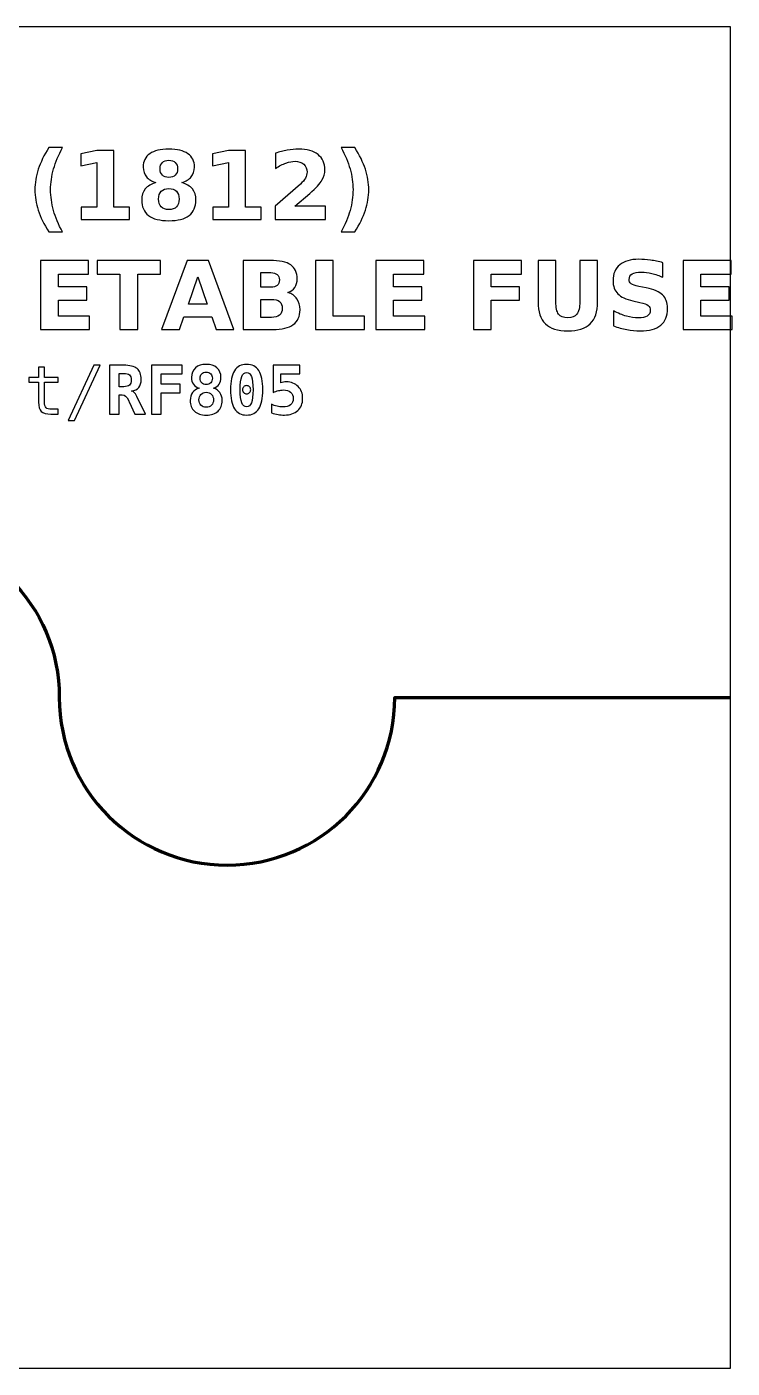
# Model space of a CAD drawing. Header units: centimetres. Extents: x -11.5 to -9.5, y -15.85 to -13.85.
# Drawn here: x -10.548 to -9.497, y -15.85 to -13.85 of the extents above; entities that cross this region are included whole.
import ezdxf

# ---------------------------------------------------------------- set-up
doc = ezdxf.new("R2010")
doc.units = ezdxf.units.CM
doc.header["$MEASUREMENT"] = 0
doc.layers.add('Layer 1', color=7, linetype='Continuous')

msp = doc.modelspace()

# ---------------------------------------------------------------- linework, layer by layer
at = {"layer": 'Layer 1', "color": 7}
msp.add_open_spline([(-11.5, -13.85), (-11.5, -13.85), (-9.5, -13.85), (-9.5, -13.85), (-9.5, -13.85), (-9.5, -13.85), (-9.5, -15.85), (-9.5, -15.85), (-9.5, -15.85), (-9.5, -15.85), (-11.5, -15.85), (-11.5, -15.85), (-11.5, -15.85), (-11.5, -15.85), (-11.5, -13.85), (-11.5, -13.85)], degree=3, knots=[0, 0, 0, 0, 0.25, 0.25, 0.25, 0.25, 0.5, 0.5, 0.5, 0.5, 0.75, 0.75, 0.75, 0.75, 1, 1, 1, 1], dxfattribs=at)
at = {"layer": 'Layer 1', "color": 250}
for points, knots in [([(-10.49532, -14.15571), (-10.49532, -14.15571), (-10.51578, -14.15571), (-10.51578, -14.15571), (-10.51578, -14.15571), (-10.52281, -14.14438), (-10.52801, -14.13358), (-10.53135, -14.12335), (-10.53135, -14.12335), (-10.53471, -14.11314), (-10.53638, -14.10301), (-10.53638, -14.09294), (-10.53638, -14.09294), (-10.53638, -14.08288), (-10.53469, -14.07269), (-10.53133, -14.06239), (-10.53133, -14.06239), (-10.52794, -14.05207), (-10.52277, -14.0413), (-10.51578, -14.03003), (-10.51578, -14.03003), (-10.51578, -14.03003), (-10.49532, -14.03003), (-10.49532, -14.03003), (-10.49532, -14.03003), (-10.5012, -14.04092), (-10.5056, -14.05157), (-10.50854, -14.06197), (-10.50854, -14.06197), (-10.51148, -14.07236), (-10.51296, -14.08264), (-10.51296, -14.0928), (-10.51296, -14.0928), (-10.51296, -14.10296), (-10.5115, -14.11324), (-10.50859, -14.12368), (-10.50859, -14.12368), (-10.50567, -14.1341), (-10.50125, -14.14478), (-10.49532, -14.15571)], [0, 0, 0, 0, 0.1, 0.1, 0.1, 0.1, 0.2, 0.2, 0.2, 0.2, 0.3, 0.3, 0.3, 0.3, 0.4, 0.4, 0.4, 0.4, 0.5, 0.5, 0.5, 0.5, 0.6, 0.6, 0.6, 0.6, 0.7, 0.7, 0.7, 0.7, 0.8, 0.8, 0.8, 0.8, 0.9, 0.9, 0.9, 0.9, 1, 1, 1, 1]), ([(-10.4675, -14.11879), (-10.4675, -14.11879), (-10.44407, -14.11879), (-10.44407, -14.11879), (-10.44407, -14.11879), (-10.44407, -14.11879), (-10.44407, -14.0523), (-10.44407, -14.0523), (-10.44407, -14.0523), (-10.44407, -14.0523), (-10.46811, -14.05727), (-10.46811, -14.05727), (-10.46811, -14.05727), (-10.46811, -14.05727), (-10.46811, -14.0392), (-10.46811, -14.0392), (-10.46811, -14.0392), (-10.46811, -14.0392), (-10.44421, -14.03424), (-10.44421, -14.03424), (-10.44421, -14.03424), (-10.44421, -14.03424), (-10.419, -14.03424), (-10.419, -14.03424), (-10.419, -14.03424), (-10.419, -14.03424), (-10.419, -14.11879), (-10.419, -14.11879), (-10.419, -14.11879), (-10.419, -14.11879), (-10.39558, -14.11879), (-10.39558, -14.11879), (-10.39558, -14.11879), (-10.39558, -14.11879), (-10.39558, -14.13711), (-10.39558, -14.13711), (-10.39558, -14.13711), (-10.39558, -14.13711), (-10.4675, -14.13711), (-10.4675, -14.13711), (-10.4675, -14.13711), (-10.4675, -14.13711), (-10.4675, -14.11879), (-10.4675, -14.11879)], [0, 0, 0, 0, 0.0909091, 0.0909091, 0.0909091, 0.0909091, 0.1818182, 0.1818182, 0.1818182, 0.1818182, 0.2727273, 0.2727273, 0.2727273, 0.2727273, 0.3636364, 0.3636364, 0.3636364, 0.3636364, 0.4545455, 0.4545455, 0.4545455, 0.4545455, 0.5454545, 0.5454545, 0.5454545, 0.5454545, 0.6363636, 0.6363636, 0.6363636, 0.6363636, 0.7272727, 0.7272727, 0.7272727, 0.7272727, 0.8181818, 0.8181818, 0.8181818, 0.8181818, 0.9090909, 0.9090909, 0.9090909, 0.9090909, 1, 1, 1, 1]), ([(-10.35609, -14.08234), (-10.36232, -14.08045), (-10.36703, -14.07756), (-10.3702, -14.07366), (-10.3702, -14.07366), (-10.37338, -14.06975), (-10.37495, -14.06489), (-10.37495, -14.05905), (-10.37495, -14.05905), (-10.37495, -14.05037), (-10.37171, -14.04374), (-10.36524, -14.0392), (-10.36524, -14.0392), (-10.35877, -14.03466), (-10.34925, -14.03238), (-10.33671, -14.03238), (-10.33671, -14.03238), (-10.32427, -14.03238), (-10.31479, -14.03464), (-10.30832, -14.03918), (-10.30832, -14.03918), (-10.30186, -14.0437), (-10.29861, -14.05033), (-10.29861, -14.05905), (-10.29861, -14.05905), (-10.29861, -14.06489), (-10.30021, -14.06975), (-10.30338, -14.07366), (-10.30338, -14.07366), (-10.30658, -14.07756), (-10.31131, -14.08045), (-10.31754, -14.08234), (-10.31754, -14.08234), (-10.31056, -14.08426), (-10.30529, -14.08739), (-10.30174, -14.09174), (-10.30174, -14.09174), (-10.29819, -14.09607), (-10.2964, -14.10155), (-10.2964, -14.10818), (-10.2964, -14.10818), (-10.2964, -14.11837), (-10.29979, -14.12608), (-10.30656, -14.13128), (-10.30656, -14.13128), (-10.31333, -14.1365), (-10.3234, -14.13911), (-10.33671, -14.13911), (-10.33671, -14.13911), (-10.35009, -14.13911), (-10.36018, -14.1365), (-10.367, -14.13128), (-10.367, -14.13128), (-10.37382, -14.12608), (-10.37723, -14.11837), (-10.37723, -14.10818), (-10.37723, -14.10818), (-10.37723, -14.10155), (-10.37544, -14.09607), (-10.37189, -14.09174), (-10.37189, -14.09174), (-10.36834, -14.08739), (-10.36307, -14.08426), (-10.35609, -14.08234)], [0, 0, 0, 0, 0.0625, 0.0625, 0.0625, 0.0625, 0.125, 0.125, 0.125, 0.125, 0.1875, 0.1875, 0.1875, 0.1875, 0.25, 0.25, 0.25, 0.25, 0.3125, 0.3125, 0.3125, 0.3125, 0.375, 0.375, 0.375, 0.375, 0.4375, 0.4375, 0.4375, 0.4375, 0.5, 0.5, 0.5, 0.5, 0.5625, 0.5625, 0.5625, 0.5625, 0.625, 0.625, 0.625, 0.625, 0.6875, 0.6875, 0.6875, 0.6875, 0.75, 0.75, 0.75, 0.75, 0.8125, 0.8125, 0.8125, 0.8125, 0.875, 0.875, 0.875, 0.875, 0.9375, 0.9375, 0.9375, 0.9375, 1, 1, 1, 1]), ([(-10.27112, -14.11879), (-10.27112, -14.11879), (-10.24769, -14.11879), (-10.24769, -14.11879), (-10.24769, -14.11879), (-10.24769, -14.11879), (-10.24769, -14.0523), (-10.24769, -14.0523), (-10.24769, -14.0523), (-10.24769, -14.0523), (-10.27173, -14.05727), (-10.27173, -14.05727), (-10.27173, -14.05727), (-10.27173, -14.05727), (-10.27173, -14.0392), (-10.27173, -14.0392), (-10.27173, -14.0392), (-10.27173, -14.0392), (-10.24783, -14.03424), (-10.24783, -14.03424), (-10.24783, -14.03424), (-10.24783, -14.03424), (-10.22262, -14.03424), (-10.22262, -14.03424), (-10.22262, -14.03424), (-10.22262, -14.03424), (-10.22262, -14.11879), (-10.22262, -14.11879), (-10.22262, -14.11879), (-10.22262, -14.11879), (-10.1992, -14.11879), (-10.1992, -14.11879), (-10.1992, -14.11879), (-10.1992, -14.11879), (-10.1992, -14.13711), (-10.1992, -14.13711), (-10.1992, -14.13711), (-10.1992, -14.13711), (-10.27112, -14.13711), (-10.27112, -14.13711), (-10.27112, -14.13711), (-10.27112, -14.13711), (-10.27112, -14.11879), (-10.27112, -14.11879)], [0, 0, 0, 0, 0.0909091, 0.0909091, 0.0909091, 0.0909091, 0.1818182, 0.1818182, 0.1818182, 0.1818182, 0.2727273, 0.2727273, 0.2727273, 0.2727273, 0.3636364, 0.3636364, 0.3636364, 0.3636364, 0.4545455, 0.4545455, 0.4545455, 0.4545455, 0.5454545, 0.5454545, 0.5454545, 0.5454545, 0.6363636, 0.6363636, 0.6363636, 0.6363636, 0.7272727, 0.7272727, 0.7272727, 0.7272727, 0.8181818, 0.8181818, 0.8181818, 0.8181818, 0.9090909, 0.9090909, 0.9090909, 0.9090909, 1, 1, 1, 1]), ([(-10.1488, -14.11761), (-10.1488, -14.11761), (-10.10352, -14.11761), (-10.10352, -14.11761), (-10.10352, -14.11761), (-10.10352, -14.11761), (-10.10352, -14.13711), (-10.10352, -14.13711), (-10.10352, -14.13711), (-10.10352, -14.13711), (-10.17829, -14.13711), (-10.17829, -14.13711), (-10.17829, -14.13711), (-10.17829, -14.13711), (-10.17829, -14.11761), (-10.17829, -14.11761), (-10.17829, -14.11761), (-10.17829, -14.11761), (-10.14073, -14.08448), (-10.14073, -14.08448), (-10.14073, -14.08448), (-10.13737, -14.08144), (-10.1349, -14.07848), (-10.1333, -14.07559), (-10.1333, -14.07559), (-10.13168, -14.07269), (-10.13088, -14.06968), (-10.13088, -14.06655), (-10.13088, -14.06655), (-10.13088, -14.06173), (-10.1325, -14.05785), (-10.13574, -14.05491), (-10.13574, -14.05491), (-10.13897, -14.05197), (-10.14327, -14.05052), (-10.14866, -14.05052), (-10.14866, -14.05052), (-10.15279, -14.05052), (-10.15731, -14.05141), (-10.16223, -14.05317), (-10.16223, -14.05317), (-10.16714, -14.05494), (-10.17241, -14.05757), (-10.17801, -14.06105), (-10.17801, -14.06105), (-10.17801, -14.06105), (-10.17801, -14.03845), (-10.17801, -14.03845), (-10.17801, -14.03845), (-10.17203, -14.03648), (-10.16613, -14.03497), (-10.1603, -14.03394), (-10.1603, -14.03394), (-10.15446, -14.0329), (-10.14875, -14.03238), (-10.14313, -14.03238), (-10.14313, -14.03238), (-10.13083, -14.03238), (-10.12126, -14.03509), (-10.11444, -14.04052), (-10.11444, -14.04052), (-10.10762, -14.04593), (-10.10421, -14.05348), (-10.10421, -14.06319), (-10.10421, -14.06319), (-10.10421, -14.06879), (-10.10566, -14.07401), (-10.10856, -14.07886), (-10.10856, -14.07886), (-10.11145, -14.0837), (-10.11754, -14.09019), (-10.12681, -14.09833), (-10.12681, -14.09833), (-10.12681, -14.09833), (-10.1488, -14.11761), (-10.1488, -14.11761)], [0, 0, 0, 0, 0.0526316, 0.0526316, 0.0526316, 0.0526316, 0.1052632, 0.1052632, 0.1052632, 0.1052632, 0.1578947, 0.1578947, 0.1578947, 0.1578947, 0.2105263, 0.2105263, 0.2105263, 0.2105263, 0.2631579, 0.2631579, 0.2631579, 0.2631579, 0.3157895, 0.3157895, 0.3157895, 0.3157895, 0.3684211, 0.3684211, 0.3684211, 0.3684211, 0.4210526, 0.4210526, 0.4210526, 0.4210526, 0.4736842, 0.4736842, 0.4736842, 0.4736842, 0.5263158, 0.5263158, 0.5263158, 0.5263158, 0.5789474, 0.5789474, 0.5789474, 0.5789474, 0.6315789, 0.6315789, 0.6315789, 0.6315789, 0.6842105, 0.6842105, 0.6842105, 0.6842105, 0.7368421, 0.7368421, 0.7368421, 0.7368421, 0.7894737, 0.7894737, 0.7894737, 0.7894737, 0.8421053, 0.8421053, 0.8421053, 0.8421053, 0.8947368, 0.8947368, 0.8947368, 0.8947368, 0.9473684, 0.9473684, 0.9473684, 0.9473684, 1, 1, 1, 1]), ([(-10.07998, -14.15571), (-10.0741, -14.14478), (-10.06968, -14.1341), (-10.06674, -14.12368), (-10.06674, -14.12368), (-10.0638, -14.11324), (-10.06234, -14.10296), (-10.06234, -14.0928), (-10.06234, -14.0928), (-10.06234, -14.08264), (-10.0638, -14.07236), (-10.06674, -14.06197), (-10.06674, -14.06197), (-10.06968, -14.05157), (-10.0741, -14.04092), (-10.07998, -14.03003), (-10.07998, -14.03003), (-10.07998, -14.03003), (-10.05952, -14.03003), (-10.05952, -14.03003), (-10.05952, -14.03003), (-10.05254, -14.0413), (-10.04736, -14.05207), (-10.04397, -14.06239), (-10.04397, -14.06239), (-10.04061, -14.07269), (-10.03892, -14.08288), (-10.03892, -14.09294), (-10.03892, -14.09294), (-10.03892, -14.10301), (-10.04059, -14.11314), (-10.04395, -14.12335), (-10.04395, -14.12335), (-10.04729, -14.13358), (-10.05249, -14.14438), (-10.05952, -14.15571), (-10.05952, -14.15571), (-10.05952, -14.15571), (-10.07998, -14.15571), (-10.07998, -14.15571)], [0, 0, 0, 0, 0.1, 0.1, 0.1, 0.1, 0.2, 0.2, 0.2, 0.2, 0.3, 0.3, 0.3, 0.3, 0.4, 0.4, 0.4, 0.4, 0.5, 0.5, 0.5, 0.5, 0.6, 0.6, 0.6, 0.6, 0.7, 0.7, 0.7, 0.7, 0.8, 0.8, 0.8, 0.8, 0.9, 0.9, 0.9, 0.9, 1, 1, 1, 1]), ([(-10.34988, -14.06173), (-10.34988, -14.06583), (-10.34875, -14.06898), (-10.34647, -14.07116), (-10.34647, -14.07116), (-10.34419, -14.07338), (-10.34094, -14.07448), (-10.33671, -14.07448), (-10.33671, -14.07448), (-10.33257, -14.07448), (-10.32937, -14.07338), (-10.32714, -14.07116), (-10.32714, -14.07116), (-10.32488, -14.06898), (-10.32375, -14.06583), (-10.32375, -14.06173), (-10.32375, -14.06173), (-10.32375, -14.05764), (-10.32488, -14.05451), (-10.32714, -14.05233), (-10.32714, -14.05233), (-10.32937, -14.05014), (-10.33257, -14.04906), (-10.33671, -14.04906), (-10.33671, -14.04906), (-10.34094, -14.04906), (-10.34419, -14.05016), (-10.34647, -14.05237), (-10.34647, -14.05237), (-10.34875, -14.05456), (-10.34988, -14.05769), (-10.34988, -14.06173)], [0, 0, 0, 0, 0.125, 0.125, 0.125, 0.125, 0.25, 0.25, 0.25, 0.25, 0.375, 0.375, 0.375, 0.375, 0.5, 0.5, 0.5, 0.5, 0.625, 0.625, 0.625, 0.625, 0.75, 0.75, 0.75, 0.75, 0.875, 0.875, 0.875, 0.875, 1, 1, 1, 1]), ([(-10.33671, -14.09108), (-10.34167, -14.09108), (-10.34551, -14.09245), (-10.34816, -14.09515), (-10.34816, -14.09515), (-10.35082, -14.09786), (-10.35216, -14.10174), (-10.35216, -14.10679), (-10.35216, -14.10679), (-10.35216, -14.11185), (-10.35082, -14.11571), (-10.34816, -14.11841), (-10.34816, -14.11841), (-10.34551, -14.12109), (-10.34167, -14.12243), (-10.33671, -14.12243), (-10.33671, -14.12243), (-10.33179, -14.12243), (-10.32803, -14.12109), (-10.3254, -14.11841), (-10.3254, -14.11841), (-10.32279, -14.11571), (-10.32147, -14.11185), (-10.32147, -14.10679), (-10.32147, -14.10679), (-10.32147, -14.10169), (-10.32279, -14.09781), (-10.3254, -14.09511), (-10.3254, -14.09511), (-10.32803, -14.09243), (-10.33179, -14.09108), (-10.33671, -14.09108)], [0, 0, 0, 0, 0.125, 0.125, 0.125, 0.125, 0.25, 0.25, 0.25, 0.25, 0.375, 0.375, 0.375, 0.375, 0.5, 0.5, 0.5, 0.5, 0.625, 0.625, 0.625, 0.625, 0.75, 0.75, 0.75, 0.75, 0.875, 0.875, 0.875, 0.875, 1, 1, 1, 1]), ([(-10.5279, -14.19849), (-10.5279, -14.19849), (-10.45631, -14.19849), (-10.45631, -14.19849), (-10.45631, -14.19849), (-10.45631, -14.19849), (-10.45631, -14.21855), (-10.45631, -14.21855), (-10.45631, -14.21855), (-10.45631, -14.21855), (-10.50137, -14.21855), (-10.50137, -14.21855), (-10.50137, -14.21855), (-10.50137, -14.21855), (-10.50137, -14.2377), (-10.50137, -14.2377), (-10.50137, -14.2377), (-10.50137, -14.2377), (-10.45902, -14.2377), (-10.45902, -14.2377), (-10.45902, -14.2377), (-10.45902, -14.2377), (-10.45902, -14.25776), (-10.45902, -14.25776), (-10.45902, -14.25776), (-10.45902, -14.25776), (-10.50137, -14.25776), (-10.50137, -14.25776), (-10.50137, -14.25776), (-10.50137, -14.25776), (-10.50137, -14.2813), (-10.50137, -14.2813), (-10.50137, -14.2813), (-10.50137, -14.2813), (-10.45481, -14.2813), (-10.45481, -14.2813), (-10.45481, -14.2813), (-10.45481, -14.2813), (-10.45481, -14.30136), (-10.45481, -14.30136), (-10.45481, -14.30136), (-10.45481, -14.30136), (-10.5279, -14.30136), (-10.5279, -14.30136), (-10.5279, -14.30136), (-10.5279, -14.30136), (-10.5279, -14.19849), (-10.5279, -14.19849)], [0, 0, 0, 0, 0.0833333, 0.0833333, 0.0833333, 0.0833333, 0.1666667, 0.1666667, 0.1666667, 0.1666667, 0.25, 0.25, 0.25, 0.25, 0.3333333, 0.3333333, 0.3333333, 0.3333333, 0.4166667, 0.4166667, 0.4166667, 0.4166667, 0.5, 0.5, 0.5, 0.5, 0.5833333, 0.5833333, 0.5833333, 0.5833333, 0.6666667, 0.6666667, 0.6666667, 0.6666667, 0.75, 0.75, 0.75, 0.75, 0.8333333, 0.8333333, 0.8333333, 0.8333333, 0.9166667, 0.9166667, 0.9166667, 0.9166667, 1, 1, 1, 1]), ([(-10.44378, -14.19849), (-10.44378, -14.19849), (-10.34898, -14.19849), (-10.34898, -14.19849), (-10.34898, -14.19849), (-10.34898, -14.19849), (-10.34898, -14.21855), (-10.34898, -14.21855), (-10.34898, -14.21855), (-10.34898, -14.21855), (-10.38308, -14.21855), (-10.38308, -14.21855), (-10.38308, -14.21855), (-10.38308, -14.21855), (-10.38308, -14.30136), (-10.38308, -14.30136), (-10.38308, -14.30136), (-10.38308, -14.30136), (-10.40961, -14.30136), (-10.40961, -14.30136), (-10.40961, -14.30136), (-10.40961, -14.30136), (-10.40961, -14.21855), (-10.40961, -14.21855), (-10.40961, -14.21855), (-10.40961, -14.21855), (-10.44378, -14.21855), (-10.44378, -14.21855), (-10.44378, -14.21855), (-10.44378, -14.21855), (-10.44378, -14.19849), (-10.44378, -14.19849)], [0, 0, 0, 0, 0.125, 0.125, 0.125, 0.125, 0.25, 0.25, 0.25, 0.25, 0.375, 0.375, 0.375, 0.375, 0.5, 0.5, 0.5, 0.5, 0.625, 0.625, 0.625, 0.625, 0.75, 0.75, 0.75, 0.75, 0.875, 0.875, 0.875, 0.875, 1, 1, 1, 1]), ([(-10.27282, -14.28264), (-10.27282, -14.28264), (-10.31431, -14.28264), (-10.31431, -14.28264), (-10.31431, -14.28264), (-10.31431, -14.28264), (-10.32085, -14.30136), (-10.32085, -14.30136), (-10.32085, -14.30136), (-10.32085, -14.30136), (-10.34752, -14.30136), (-10.34752, -14.30136), (-10.34752, -14.30136), (-10.34752, -14.30136), (-10.30942, -14.19849), (-10.30942, -14.19849), (-10.30942, -14.19849), (-10.30942, -14.19849), (-10.27779, -14.19849), (-10.27779, -14.19849), (-10.27779, -14.19849), (-10.27779, -14.19849), (-10.23969, -14.30136), (-10.23969, -14.30136), (-10.23969, -14.30136), (-10.23969, -14.30136), (-10.26636, -14.30136), (-10.26636, -14.30136), (-10.26636, -14.30136), (-10.26636, -14.30136), (-10.27282, -14.28264), (-10.27282, -14.28264)], [0, 0, 0, 0, 0.125, 0.125, 0.125, 0.125, 0.25, 0.25, 0.25, 0.25, 0.375, 0.375, 0.375, 0.375, 0.5, 0.5, 0.5, 0.5, 0.625, 0.625, 0.625, 0.625, 0.75, 0.75, 0.75, 0.75, 0.875, 0.875, 0.875, 0.875, 1, 1, 1, 1]), ([(-10.15925, -14.2463), (-10.15356, -14.24795), (-10.14914, -14.25101), (-10.14601, -14.25548), (-10.14601, -14.25548), (-10.14288, -14.25992), (-10.14133, -14.2654), (-10.14133, -14.27187), (-10.14133, -14.27187), (-10.14133, -14.28179), (-10.1447, -14.28918), (-10.1514, -14.29405), (-10.1514, -14.29405), (-10.1581, -14.29891), (-10.16831, -14.30136), (-10.182, -14.30136), (-10.182, -14.30136), (-10.182, -14.30136), (-10.22602, -14.30136), (-10.22602, -14.30136), (-10.22602, -14.30136), (-10.22602, -14.30136), (-10.22602, -14.19849), (-10.22602, -14.19849), (-10.22602, -14.19849), (-10.22602, -14.19849), (-10.1862, -14.19849), (-10.1862, -14.19849), (-10.1862, -14.19849), (-10.17191, -14.19849), (-10.16156, -14.20065), (-10.15516, -14.20496), (-10.15516, -14.20496), (-10.14874, -14.20929), (-10.14554, -14.2162), (-10.14554, -14.2257), (-10.14554, -14.2257), (-10.14554, -14.23071), (-10.14672, -14.23497), (-10.14905, -14.2385), (-10.14905, -14.2385), (-10.1514, -14.242), (-10.15478, -14.24461), (-10.15925, -14.2463)], [0, 0, 0, 0, 0.0909091, 0.0909091, 0.0909091, 0.0909091, 0.1818182, 0.1818182, 0.1818182, 0.1818182, 0.2727273, 0.2727273, 0.2727273, 0.2727273, 0.3636364, 0.3636364, 0.3636364, 0.3636364, 0.4545455, 0.4545455, 0.4545455, 0.4545455, 0.5454545, 0.5454545, 0.5454545, 0.5454545, 0.6363636, 0.6363636, 0.6363636, 0.6363636, 0.7272727, 0.7272727, 0.7272727, 0.7272727, 0.8181818, 0.8181818, 0.8181818, 0.8181818, 0.9090909, 0.9090909, 0.9090909, 0.9090909, 1, 1, 1, 1]), ([(-10.11847, -14.19849), (-10.11847, -14.19849), (-10.09194, -14.19849), (-10.09194, -14.19849), (-10.09194, -14.19849), (-10.09194, -14.19849), (-10.09194, -14.2813), (-10.09194, -14.2813), (-10.09194, -14.2813), (-10.09194, -14.2813), (-10.04538, -14.2813), (-10.04538, -14.2813), (-10.04538, -14.2813), (-10.04538, -14.2813), (-10.04538, -14.30136), (-10.04538, -14.30136), (-10.04538, -14.30136), (-10.04538, -14.30136), (-10.11847, -14.30136), (-10.11847, -14.30136), (-10.11847, -14.30136), (-10.11847, -14.30136), (-10.11847, -14.19849), (-10.11847, -14.19849)], [0, 0, 0, 0, 0.1666667, 0.1666667, 0.1666667, 0.1666667, 0.3333333, 0.3333333, 0.3333333, 0.3333333, 0.5, 0.5, 0.5, 0.5, 0.6666667, 0.6666667, 0.6666667, 0.6666667, 0.8333333, 0.8333333, 0.8333333, 0.8333333, 1, 1, 1, 1]), ([(-10.02856, -14.19849), (-10.02856, -14.19849), (-9.95697, -14.19849), (-9.95697, -14.19849), (-9.95697, -14.19849), (-9.95697, -14.19849), (-9.95697, -14.21855), (-9.95697, -14.21855), (-9.95697, -14.21855), (-9.95697, -14.21855), (-10.00203, -14.21855), (-10.00203, -14.21855), (-10.00203, -14.21855), (-10.00203, -14.21855), (-10.00203, -14.2377), (-10.00203, -14.2377), (-10.00203, -14.2377), (-10.00203, -14.2377), (-9.95968, -14.2377), (-9.95968, -14.2377), (-9.95968, -14.2377), (-9.95968, -14.2377), (-9.95968, -14.25776), (-9.95968, -14.25776), (-9.95968, -14.25776), (-9.95968, -14.25776), (-10.00203, -14.25776), (-10.00203, -14.25776), (-10.00203, -14.25776), (-10.00203, -14.25776), (-10.00203, -14.2813), (-10.00203, -14.2813), (-10.00203, -14.2813), (-10.00203, -14.2813), (-9.95547, -14.2813), (-9.95547, -14.2813), (-9.95547, -14.2813), (-9.95547, -14.2813), (-9.95547, -14.30136), (-9.95547, -14.30136), (-9.95547, -14.30136), (-9.95547, -14.30136), (-10.02856, -14.30136), (-10.02856, -14.30136), (-10.02856, -14.30136), (-10.02856, -14.30136), (-10.02856, -14.19849), (-10.02856, -14.19849)], [0, 0, 0, 0, 0.0833333, 0.0833333, 0.0833333, 0.0833333, 0.1666667, 0.1666667, 0.1666667, 0.1666667, 0.25, 0.25, 0.25, 0.25, 0.3333333, 0.3333333, 0.3333333, 0.3333333, 0.4166667, 0.4166667, 0.4166667, 0.4166667, 0.5, 0.5, 0.5, 0.5, 0.5833333, 0.5833333, 0.5833333, 0.5833333, 0.6666667, 0.6666667, 0.6666667, 0.6666667, 0.75, 0.75, 0.75, 0.75, 0.8333333, 0.8333333, 0.8333333, 0.8333333, 0.9166667, 0.9166667, 0.9166667, 0.9166667, 1, 1, 1, 1]), ([(-9.88303, -14.19849), (-9.88303, -14.19849), (-9.81144, -14.19849), (-9.81144, -14.19849), (-9.81144, -14.19849), (-9.81144, -14.19849), (-9.81144, -14.21855), (-9.81144, -14.21855), (-9.81144, -14.21855), (-9.81144, -14.21855), (-9.8565, -14.21855), (-9.8565, -14.21855), (-9.8565, -14.21855), (-9.8565, -14.21855), (-9.8565, -14.2377), (-9.8565, -14.2377), (-9.8565, -14.2377), (-9.8565, -14.2377), (-9.81412, -14.2377), (-9.81412, -14.2377), (-9.81412, -14.2377), (-9.81412, -14.2377), (-9.81412, -14.25776), (-9.81412, -14.25776), (-9.81412, -14.25776), (-9.81412, -14.25776), (-9.8565, -14.25776), (-9.8565, -14.25776), (-9.8565, -14.25776), (-9.8565, -14.25776), (-9.8565, -14.30136), (-9.8565, -14.30136), (-9.8565, -14.30136), (-9.8565, -14.30136), (-9.88303, -14.30136), (-9.88303, -14.30136), (-9.88303, -14.30136), (-9.88303, -14.30136), (-9.88303, -14.19849), (-9.88303, -14.19849)], [0, 0, 0, 0, 0.1, 0.1, 0.1, 0.1, 0.2, 0.2, 0.2, 0.2, 0.3, 0.3, 0.3, 0.3, 0.4, 0.4, 0.4, 0.4, 0.5, 0.5, 0.5, 0.5, 0.6, 0.6, 0.6, 0.6, 0.7, 0.7, 0.7, 0.7, 0.8, 0.8, 0.8, 0.8, 0.9, 0.9, 0.9, 0.9, 1, 1, 1, 1]), ([(-9.78663, -14.19849), (-9.78663, -14.19849), (-9.7601, -14.19849), (-9.7601, -14.19849), (-9.7601, -14.19849), (-9.7601, -14.19849), (-9.7601, -14.26016), (-9.7601, -14.26016), (-9.7601, -14.26016), (-9.7601, -14.26865), (-9.75872, -14.27474), (-9.75594, -14.27838), (-9.75594, -14.27838), (-9.75316, -14.28203), (-9.74863, -14.28386), (-9.74232, -14.28386), (-9.74232, -14.28386), (-9.73597, -14.28386), (-9.73141, -14.28203), (-9.72864, -14.27838), (-9.72864, -14.27838), (-9.72586, -14.27474), (-9.72447, -14.26865), (-9.72447, -14.26016), (-9.72447, -14.26016), (-9.72447, -14.26016), (-9.72447, -14.19849), (-9.72447, -14.19849), (-9.72447, -14.19849), (-9.72447, -14.19849), (-9.69794, -14.19849), (-9.69794, -14.19849), (-9.69794, -14.19849), (-9.69794, -14.19849), (-9.69794, -14.26016), (-9.69794, -14.26016), (-9.69794, -14.26016), (-9.69794, -14.27471), (-9.70159, -14.28556), (-9.7089, -14.29268), (-9.7089, -14.29268), (-9.71619, -14.29981), (-9.72734, -14.30336), (-9.74232, -14.30336), (-9.74232, -14.30336), (-9.75726, -14.30336), (-9.76838, -14.29981), (-9.77567, -14.29268), (-9.77567, -14.29268), (-9.78299, -14.28556), (-9.78663, -14.27471), (-9.78663, -14.26016), (-9.78663, -14.26016), (-9.78663, -14.26016), (-9.78663, -14.19849), (-9.78663, -14.19849)], [0, 0, 0, 0, 0.0714286, 0.0714286, 0.0714286, 0.0714286, 0.1428571, 0.1428571, 0.1428571, 0.1428571, 0.2142857, 0.2142857, 0.2142857, 0.2142857, 0.2857143, 0.2857143, 0.2857143, 0.2857143, 0.3571429, 0.3571429, 0.3571429, 0.3571429, 0.4285714, 0.4285714, 0.4285714, 0.4285714, 0.5, 0.5, 0.5, 0.5, 0.5714286, 0.5714286, 0.5714286, 0.5714286, 0.6428571, 0.6428571, 0.6428571, 0.6428571, 0.7142857, 0.7142857, 0.7142857, 0.7142857, 0.7857143, 0.7857143, 0.7857143, 0.7857143, 0.8571429, 0.8571429, 0.8571429, 0.8571429, 0.9285714, 0.9285714, 0.9285714, 0.9285714, 1, 1, 1, 1]), ([(-9.60046, -14.20174), (-9.60046, -14.20174), (-9.60046, -14.22349), (-9.60046, -14.22349), (-9.60046, -14.22349), (-9.60611, -14.22097), (-9.61163, -14.21907), (-9.61699, -14.21778), (-9.61699, -14.21778), (-9.62238, -14.21648), (-9.62746, -14.21585), (-9.63223, -14.21585), (-9.63223, -14.21585), (-9.63856, -14.21585), (-9.64326, -14.21672), (-9.6463, -14.21846), (-9.6463, -14.21846), (-9.64933, -14.22022), (-9.65084, -14.22293), (-9.65084, -14.2266), (-9.65084, -14.2266), (-9.65084, -14.22935), (-9.64983, -14.23151), (-9.64778, -14.23304), (-9.64778, -14.23304), (-9.64573, -14.23457), (-9.64202, -14.23591), (-9.63663, -14.23701), (-9.63663, -14.23701), (-9.63663, -14.23701), (-9.62534, -14.23927), (-9.62534, -14.23927), (-9.62534, -14.23927), (-9.61389, -14.24158), (-9.60578, -14.24506), (-9.60096, -14.24976), (-9.60096, -14.24976), (-9.59613, -14.25444), (-9.59371, -14.2611), (-9.59371, -14.26973), (-9.59371, -14.26973), (-9.59371, -14.28109), (-9.59707, -14.28953), (-9.6038, -14.29506), (-9.6038, -14.29506), (-9.61053, -14.30058), (-9.6208, -14.30336), (-9.63463, -14.30336), (-9.63463, -14.30336), (-9.64117, -14.30336), (-9.64771, -14.30275), (-9.65427, -14.3015), (-9.65427, -14.3015), (-9.66083, -14.30025), (-9.66742, -14.29842), (-9.67398, -14.296), (-9.67398, -14.296), (-9.67398, -14.296), (-9.67398, -14.27361), (-9.67398, -14.27361), (-9.67398, -14.27361), (-9.66742, -14.27709), (-9.66107, -14.27972), (-9.65493, -14.28149), (-9.65493, -14.28149), (-9.64879, -14.28325), (-9.64289, -14.28414), (-9.6372, -14.28414), (-9.6372, -14.28414), (-9.63141, -14.28414), (-9.62697, -14.28318), (-9.62389, -14.28125), (-9.62389, -14.28125), (-9.6208, -14.27932), (-9.61928, -14.27657), (-9.61928, -14.27297), (-9.61928, -14.27297), (-9.61928, -14.26977), (-9.62031, -14.26728), (-9.6224, -14.26554), (-9.6224, -14.26554), (-9.6245, -14.2638), (-9.62866, -14.26223), (-9.63492, -14.26086), (-9.63492, -14.26086), (-9.63492, -14.26086), (-9.64519, -14.25858), (-9.64519, -14.25858), (-9.64519, -14.25858), (-9.65547, -14.25637), (-9.663, -14.25287), (-9.66775, -14.24804), (-9.66775, -14.24804), (-9.6725, -14.24322), (-9.67487, -14.23671), (-9.67487, -14.22855), (-9.67487, -14.22855), (-9.67487, -14.21829), (-9.67156, -14.21041), (-9.66495, -14.20491), (-9.66495, -14.20491), (-9.65834, -14.19938), (-9.64884, -14.19663), (-9.63642, -14.19663), (-9.63642, -14.19663), (-9.63078, -14.19663), (-9.62497, -14.19706), (-9.61899, -14.1979), (-9.61899, -14.1979), (-9.61302, -14.19875), (-9.60684, -14.20002), (-9.60046, -14.20174)], [0, 0, 0, 0, 0.0357143, 0.0357143, 0.0357143, 0.0357143, 0.0714286, 0.0714286, 0.0714286, 0.0714286, 0.1071429, 0.1071429, 0.1071429, 0.1071429, 0.1428571, 0.1428571, 0.1428571, 0.1428571, 0.1785714, 0.1785714, 0.1785714, 0.1785714, 0.2142857, 0.2142857, 0.2142857, 0.2142857, 0.25, 0.25, 0.25, 0.25, 0.2857143, 0.2857143, 0.2857143, 0.2857143, 0.3214286, 0.3214286, 0.3214286, 0.3214286, 0.3571429, 0.3571429, 0.3571429, 0.3571429, 0.3928571, 0.3928571, 0.3928571, 0.3928571, 0.4285714, 0.4285714, 0.4285714, 0.4285714, 0.4642857, 0.4642857, 0.4642857, 0.4642857, 0.5, 0.5, 0.5, 0.5, 0.5357143, 0.5357143, 0.5357143, 0.5357143, 0.5714286, 0.5714286, 0.5714286, 0.5714286, 0.6071429, 0.6071429, 0.6071429, 0.6071429, 0.6428571, 0.6428571, 0.6428571, 0.6428571, 0.6785714, 0.6785714, 0.6785714, 0.6785714, 0.7142857, 0.7142857, 0.7142857, 0.7142857, 0.75, 0.75, 0.75, 0.75, 0.7857143, 0.7857143, 0.7857143, 0.7857143, 0.8214286, 0.8214286, 0.8214286, 0.8214286, 0.8571429, 0.8571429, 0.8571429, 0.8571429, 0.8928571, 0.8928571, 0.8928571, 0.8928571, 0.9285714, 0.9285714, 0.9285714, 0.9285714, 0.9642857, 0.9642857, 0.9642857, 0.9642857, 1, 1, 1, 1]), ([(-9.57043, -14.19849), (-9.57043, -14.19849), (-9.49884, -14.19849), (-9.49884, -14.19849), (-9.49884, -14.19849), (-9.49884, -14.19849), (-9.49884, -14.21855), (-9.49884, -14.21855), (-9.49884, -14.21855), (-9.49884, -14.21855), (-9.5439, -14.21855), (-9.5439, -14.21855), (-9.5439, -14.21855), (-9.5439, -14.21855), (-9.5439, -14.2377), (-9.5439, -14.2377), (-9.5439, -14.2377), (-9.5439, -14.2377), (-9.50155, -14.2377), (-9.50155, -14.2377), (-9.50155, -14.2377), (-9.50155, -14.2377), (-9.50155, -14.25776), (-9.50155, -14.25776), (-9.50155, -14.25776), (-9.50155, -14.25776), (-9.5439, -14.25776), (-9.5439, -14.25776), (-9.5439, -14.25776), (-9.5439, -14.25776), (-9.5439, -14.2813), (-9.5439, -14.2813), (-9.5439, -14.2813), (-9.5439, -14.2813), (-9.49734, -14.2813), (-9.49734, -14.2813), (-9.49734, -14.2813), (-9.49734, -14.2813), (-9.49734, -14.30136), (-9.49734, -14.30136), (-9.49734, -14.30136), (-9.49734, -14.30136), (-9.57043, -14.30136), (-9.57043, -14.30136), (-9.57043, -14.30136), (-9.57043, -14.30136), (-9.57043, -14.19849), (-9.57043, -14.19849)], [0, 0, 0, 0, 0.0833333, 0.0833333, 0.0833333, 0.0833333, 0.1666667, 0.1666667, 0.1666667, 0.1666667, 0.25, 0.25, 0.25, 0.25, 0.3333333, 0.3333333, 0.3333333, 0.3333333, 0.4166667, 0.4166667, 0.4166667, 0.4166667, 0.5, 0.5, 0.5, 0.5, 0.5833333, 0.5833333, 0.5833333, 0.5833333, 0.6666667, 0.6666667, 0.6666667, 0.6666667, 0.75, 0.75, 0.75, 0.75, 0.8333333, 0.8333333, 0.8333333, 0.8333333, 0.9166667, 0.9166667, 0.9166667, 0.9166667, 1, 1, 1, 1]), ([(-10.18482, -14.23831), (-10.18063, -14.23831), (-10.17746, -14.23739), (-10.17532, -14.23556), (-10.17532, -14.23556), (-10.17315, -14.23372), (-10.17207, -14.23102), (-10.17207, -14.22742), (-10.17207, -14.22742), (-10.17207, -14.22389), (-10.17315, -14.22121), (-10.17532, -14.21935), (-10.17532, -14.21935), (-10.17746, -14.21749), (-10.18063, -14.21655), (-10.18482, -14.21655), (-10.18482, -14.21655), (-10.18482, -14.21655), (-10.19949, -14.21655), (-10.19949, -14.21655), (-10.19949, -14.21655), (-10.19949, -14.21655), (-10.19949, -14.23831), (-10.19949, -14.23831), (-10.19949, -14.23831), (-10.19949, -14.23831), (-10.18482, -14.23831), (-10.18482, -14.23831)], [0, 0, 0, 0, 0.1428571, 0.1428571, 0.1428571, 0.1428571, 0.2857143, 0.2857143, 0.2857143, 0.2857143, 0.4285714, 0.4285714, 0.4285714, 0.4285714, 0.5714286, 0.5714286, 0.5714286, 0.5714286, 0.7142857, 0.7142857, 0.7142857, 0.7142857, 0.8571429, 0.8571429, 0.8571429, 0.8571429, 1, 1, 1, 1]), ([(-10.3077, -14.26354), (-10.3077, -14.26354), (-10.2795, -14.26354), (-10.2795, -14.26354), (-10.2795, -14.26354), (-10.2795, -14.26354), (-10.29357, -14.22262), (-10.29357, -14.22262), (-10.29357, -14.22262), (-10.29357, -14.22262), (-10.3077, -14.26354), (-10.3077, -14.26354)], [0, 0, 0, 0, 0.3333333, 0.3333333, 0.3333333, 0.3333333, 0.6666667, 0.6666667, 0.6666667, 0.6666667, 1, 1, 1, 1]), ([(-10.18392, -14.2833), (-10.17858, -14.2833), (-10.17459, -14.28217), (-10.17188, -14.27993), (-10.17188, -14.27993), (-10.1692, -14.27768), (-10.16786, -14.27427), (-10.16786, -14.26973), (-10.16786, -14.26973), (-10.16786, -14.26528), (-10.1692, -14.26194), (-10.17186, -14.25971), (-10.17186, -14.25971), (-10.17452, -14.25747), (-10.17854, -14.25637), (-10.18392, -14.25637), (-10.18392, -14.25637), (-10.18392, -14.25637), (-10.19949, -14.25637), (-10.19949, -14.25637), (-10.19949, -14.25637), (-10.19949, -14.25637), (-10.19949, -14.2833), (-10.19949, -14.2833), (-10.19949, -14.2833), (-10.19949, -14.2833), (-10.18392, -14.2833), (-10.18392, -14.2833)], [0, 0, 0, 0, 0.1428571, 0.1428571, 0.1428571, 0.1428571, 0.2857143, 0.2857143, 0.2857143, 0.2857143, 0.4285714, 0.4285714, 0.4285714, 0.4285714, 0.5714286, 0.5714286, 0.5714286, 0.5714286, 0.7142857, 0.7142857, 0.7142857, 0.7142857, 0.8571429, 0.8571429, 0.8571429, 0.8571429, 1, 1, 1, 1]), ([(-10.52202, -14.35724), (-10.52202, -14.35724), (-10.52202, -14.37278), (-10.52202, -14.37278), (-10.52202, -14.37278), (-10.52202, -14.37278), (-10.5016, -14.37278), (-10.5016, -14.37278), (-10.5016, -14.37278), (-10.5016, -14.37278), (-10.5016, -14.37976), (-10.5016, -14.37976), (-10.5016, -14.37976), (-10.5016, -14.37976), (-10.52202, -14.37976), (-10.52202, -14.37976), (-10.52202, -14.37976), (-10.52202, -14.37976), (-10.52202, -14.40944), (-10.52202, -14.40944), (-10.52202, -14.40944), (-10.52202, -14.41348), (-10.52125, -14.41629), (-10.51972, -14.41788), (-10.51972, -14.41788), (-10.51818, -14.41948), (-10.51552, -14.42028), (-10.51172, -14.42028), (-10.51172, -14.42028), (-10.51172, -14.42028), (-10.5016, -14.42028), (-10.5016, -14.42028), (-10.5016, -14.42028), (-10.5016, -14.42028), (-10.5016, -14.42746), (-10.5016, -14.42746), (-10.5016, -14.42746), (-10.5016, -14.42746), (-10.51258, -14.42746), (-10.51258, -14.42746), (-10.51258, -14.42746), (-10.51933, -14.42746), (-10.52408, -14.42611), (-10.52685, -14.42341), (-10.52685, -14.42341), (-10.52962, -14.42071), (-10.531, -14.41604), (-10.531, -14.40944), (-10.531, -14.40944), (-10.531, -14.40944), (-10.531, -14.37976), (-10.531, -14.37976), (-10.531, -14.37976), (-10.531, -14.37976), (-10.5456, -14.37976), (-10.5456, -14.37976), (-10.5456, -14.37976), (-10.5456, -14.37976), (-10.5456, -14.37278), (-10.5456, -14.37278), (-10.5456, -14.37278), (-10.5456, -14.37278), (-10.531, -14.37278), (-10.531, -14.37278), (-10.531, -14.37278), (-10.531, -14.37278), (-10.531, -14.35724), (-10.531, -14.35724), (-10.531, -14.35724), (-10.531, -14.35724), (-10.52202, -14.35724), (-10.52202, -14.35724)], [0, 0, 0, 0, 0.0555556, 0.0555556, 0.0555556, 0.0555556, 0.1111111, 0.1111111, 0.1111111, 0.1111111, 0.1666667, 0.1666667, 0.1666667, 0.1666667, 0.2222222, 0.2222222, 0.2222222, 0.2222222, 0.2777778, 0.2777778, 0.2777778, 0.2777778, 0.3333333, 0.3333333, 0.3333333, 0.3333333, 0.3888889, 0.3888889, 0.3888889, 0.3888889, 0.4444444, 0.4444444, 0.4444444, 0.4444444, 0.5, 0.5, 0.5, 0.5, 0.5555556, 0.5555556, 0.5555556, 0.5555556, 0.6111111, 0.6111111, 0.6111111, 0.6111111, 0.6666667, 0.6666667, 0.6666667, 0.6666667, 0.7222222, 0.7222222, 0.7222222, 0.7222222, 0.7777778, 0.7777778, 0.7777778, 0.7777778, 0.8333333, 0.8333333, 0.8333333, 0.8333333, 0.8888889, 0.8888889, 0.8888889, 0.8888889, 0.9444444, 0.9444444, 0.9444444, 0.9444444, 1, 1, 1, 1]), ([(-10.44838, -14.35456), (-10.44838, -14.35456), (-10.4391, -14.35456), (-10.4391, -14.35456), (-10.4391, -14.35456), (-10.4391, -14.35456), (-10.47748, -14.43674), (-10.47748, -14.43674), (-10.47748, -14.43674), (-10.47748, -14.43674), (-10.48682, -14.43674), (-10.48682, -14.43674), (-10.48682, -14.43674), (-10.48682, -14.43674), (-10.44838, -14.35456), (-10.44838, -14.35456)], [0, 0, 0, 0, 0.25, 0.25, 0.25, 0.25, 0.5, 0.5, 0.5, 0.5, 0.75, 0.75, 0.75, 0.75, 1, 1, 1, 1]), ([(-10.3922, -14.39304), (-10.39077, -14.39333), (-10.38952, -14.39401), (-10.38847, -14.39508), (-10.38847, -14.39508), (-10.3874, -14.39613), (-10.38612, -14.39819), (-10.38458, -14.40124), (-10.38458, -14.40124), (-10.38458, -14.40124), (-10.37138, -14.42746), (-10.37138, -14.42746), (-10.37138, -14.42746), (-10.37138, -14.42746), (-10.38722, -14.42746), (-10.38722, -14.42746), (-10.38722, -14.42746), (-10.38722, -14.42746), (-10.396, -14.40906), (-10.396, -14.40906), (-10.396, -14.40906), (-10.39627, -14.40854), (-10.39662, -14.40783), (-10.39703, -14.40691), (-10.39703, -14.40691), (-10.3996, -14.40141), (-10.40263, -14.39866), (-10.40612, -14.39866), (-10.40612, -14.39866), (-10.40612, -14.39866), (-10.4107, -14.39866), (-10.4107, -14.39866), (-10.4107, -14.39866), (-10.4107, -14.39866), (-10.4107, -14.42746), (-10.4107, -14.42746), (-10.4107, -14.42746), (-10.4107, -14.42746), (-10.4251, -14.42746), (-10.4251, -14.42746), (-10.4251, -14.42746), (-10.4251, -14.42746), (-10.4251, -14.35456), (-10.4251, -14.35456), (-10.4251, -14.35456), (-10.4251, -14.35456), (-10.4043, -14.35456), (-10.4043, -14.35456), (-10.4043, -14.35456), (-10.39493, -14.35456), (-10.3882, -14.35623), (-10.38412, -14.35954), (-10.38412, -14.35954), (-10.38003, -14.36286), (-10.37798, -14.36826), (-10.37798, -14.37576), (-10.37798, -14.37576), (-10.37798, -14.38076), (-10.3792, -14.38476), (-10.38165, -14.38773), (-10.38165, -14.38773), (-10.38408, -14.39068), (-10.3876, -14.39246), (-10.3922, -14.39304)], [0, 0, 0, 0, 0.0625, 0.0625, 0.0625, 0.0625, 0.125, 0.125, 0.125, 0.125, 0.1875, 0.1875, 0.1875, 0.1875, 0.25, 0.25, 0.25, 0.25, 0.3125, 0.3125, 0.3125, 0.3125, 0.375, 0.375, 0.375, 0.375, 0.4375, 0.4375, 0.4375, 0.4375, 0.5, 0.5, 0.5, 0.5, 0.5625, 0.5625, 0.5625, 0.5625, 0.625, 0.625, 0.625, 0.625, 0.6875, 0.6875, 0.6875, 0.6875, 0.75, 0.75, 0.75, 0.75, 0.8125, 0.8125, 0.8125, 0.8125, 0.875, 0.875, 0.875, 0.875, 0.9375, 0.9375, 0.9375, 0.9375, 1, 1, 1, 1]), ([(-10.3171, -14.36726), (-10.3171, -14.36726), (-10.34812, -14.36726), (-10.34812, -14.36726), (-10.34812, -14.36726), (-10.34812, -14.36726), (-10.34812, -14.38298), (-10.34812, -14.38298), (-10.34812, -14.38298), (-10.34812, -14.38298), (-10.31988, -14.38298), (-10.31988, -14.38298), (-10.31988, -14.38298), (-10.31988, -14.38298), (-10.31988, -14.39568), (-10.31988, -14.39568), (-10.31988, -14.39568), (-10.31988, -14.39568), (-10.34812, -14.39568), (-10.34812, -14.39568), (-10.34812, -14.39568), (-10.34812, -14.39568), (-10.34812, -14.42746), (-10.34812, -14.42746), (-10.34812, -14.42746), (-10.34812, -14.42746), (-10.36252, -14.42746), (-10.36252, -14.42746), (-10.36252, -14.42746), (-10.36252, -14.42746), (-10.36252, -14.35456), (-10.36252, -14.35456), (-10.36252, -14.35456), (-10.36252, -14.35456), (-10.3171, -14.35456), (-10.3171, -14.35456), (-10.3171, -14.35456), (-10.3171, -14.35456), (-10.3171, -14.36726), (-10.3171, -14.36726)], [0, 0, 0, 0, 0.1, 0.1, 0.1, 0.1, 0.2, 0.2, 0.2, 0.2, 0.3, 0.3, 0.3, 0.3, 0.4, 0.4, 0.4, 0.4, 0.5, 0.5, 0.5, 0.5, 0.6, 0.6, 0.6, 0.6, 0.7, 0.7, 0.7, 0.7, 0.8, 0.8, 0.8, 0.8, 0.9, 0.9, 0.9, 0.9, 1, 1, 1, 1]), ([(-10.29182, -14.38883), (-10.2955, -14.38756), (-10.2983, -14.38556), (-10.30022, -14.38284), (-10.30022, -14.38284), (-10.30213, -14.38013), (-10.3031, -14.37681), (-10.3031, -14.37286), (-10.3031, -14.37286), (-10.3031, -14.36681), (-10.30113, -14.36203), (-10.29718, -14.35851), (-10.29718, -14.35851), (-10.29325, -14.35499), (-10.2879, -14.35324), (-10.28112, -14.35324), (-10.28112, -14.35324), (-10.27432, -14.35324), (-10.26895, -14.35499), (-10.26502, -14.35851), (-10.26502, -14.35851), (-10.26107, -14.36203), (-10.2591, -14.36681), (-10.2591, -14.37286), (-10.2591, -14.37286), (-10.2591, -14.37678), (-10.26005, -14.38008), (-10.26193, -14.38279), (-10.26193, -14.38279), (-10.26382, -14.38551), (-10.26657, -14.38753), (-10.27018, -14.38883), (-10.27018, -14.38883), (-10.26615, -14.39006), (-10.263, -14.39228), (-10.26072, -14.39548), (-10.26072, -14.39548), (-10.25843, -14.39866), (-10.2573, -14.40249), (-10.2573, -14.40694), (-10.2573, -14.40694), (-10.2573, -14.41394), (-10.25937, -14.41936), (-10.2635, -14.42316), (-10.2635, -14.42316), (-10.26763, -14.42698), (-10.27352, -14.42888), (-10.28112, -14.42888), (-10.28112, -14.42888), (-10.2887, -14.42888), (-10.29457, -14.42698), (-10.2987, -14.42316), (-10.2987, -14.42316), (-10.30283, -14.41936), (-10.3049, -14.41394), (-10.3049, -14.40694), (-10.3049, -14.40694), (-10.3049, -14.40246), (-10.30375, -14.39861), (-10.30143, -14.39543), (-10.30143, -14.39543), (-10.29912, -14.39223), (-10.29592, -14.39003), (-10.29182, -14.38883)], [0, 0, 0, 0, 0.0625, 0.0625, 0.0625, 0.0625, 0.125, 0.125, 0.125, 0.125, 0.1875, 0.1875, 0.1875, 0.1875, 0.25, 0.25, 0.25, 0.25, 0.3125, 0.3125, 0.3125, 0.3125, 0.375, 0.375, 0.375, 0.375, 0.4375, 0.4375, 0.4375, 0.4375, 0.5, 0.5, 0.5, 0.5, 0.5625, 0.5625, 0.5625, 0.5625, 0.625, 0.625, 0.625, 0.625, 0.6875, 0.6875, 0.6875, 0.6875, 0.75, 0.75, 0.75, 0.75, 0.8125, 0.8125, 0.8125, 0.8125, 0.875, 0.875, 0.875, 0.875, 0.9375, 0.9375, 0.9375, 0.9375, 1, 1, 1, 1]), ([(-10.245, -14.39108), (-10.245, -14.37846), (-10.243, -14.36899), (-10.239, -14.36269), (-10.239, -14.36269), (-10.23498, -14.35639), (-10.22897, -14.35324), (-10.22092, -14.35324), (-10.22092, -14.35324), (-10.21285, -14.35324), (-10.20682, -14.35638), (-10.2028, -14.36266), (-10.2028, -14.36266), (-10.1988, -14.36894), (-10.1968, -14.37843), (-10.1968, -14.39108), (-10.1968, -14.39108), (-10.1968, -14.40371), (-10.1988, -14.41318), (-10.2028, -14.41946), (-10.2028, -14.41946), (-10.20682, -14.42574), (-10.21285, -14.42888), (-10.22092, -14.42888), (-10.22092, -14.42888), (-10.22897, -14.42888), (-10.23498, -14.42573), (-10.239, -14.41943), (-10.239, -14.41943), (-10.243, -14.41313), (-10.245, -14.40368), (-10.245, -14.39108)], [0, 0, 0, 0, 0.125, 0.125, 0.125, 0.125, 0.25, 0.25, 0.25, 0.25, 0.375, 0.375, 0.375, 0.375, 0.5, 0.5, 0.5, 0.5, 0.625, 0.625, 0.625, 0.625, 0.75, 0.75, 0.75, 0.75, 0.875, 0.875, 0.875, 0.875, 1, 1, 1, 1]), ([(-10.18138, -14.35456), (-10.18138, -14.35456), (-10.14178, -14.35456), (-10.14178, -14.35456), (-10.14178, -14.35456), (-10.14178, -14.35456), (-10.14178, -14.36726), (-10.14178, -14.36726), (-10.14178, -14.36726), (-10.14178, -14.36726), (-10.16972, -14.36726), (-10.16972, -14.36726), (-10.16972, -14.36726), (-10.16972, -14.36726), (-10.16972, -14.38078), (-10.16972, -14.38078), (-10.16972, -14.38078), (-10.16855, -14.38033), (-10.16728, -14.37999), (-10.16595, -14.37978), (-10.16595, -14.37978), (-10.16462, -14.37956), (-10.1632, -14.37946), (-10.1617, -14.37946), (-10.1617, -14.37946), (-10.15448, -14.37946), (-10.14862, -14.38174), (-10.14412, -14.38629), (-10.14412, -14.38629), (-10.13963, -14.39086), (-10.13738, -14.39678), (-10.13738, -14.40408), (-10.13738, -14.40408), (-10.13738, -14.41173), (-10.13982, -14.41776), (-10.14468, -14.42221), (-10.14468, -14.42221), (-10.14955, -14.42666), (-10.15618, -14.42888), (-10.16458, -14.42888), (-10.16458, -14.42888), (-10.1677, -14.42888), (-10.17087, -14.42861), (-10.17405, -14.42809), (-10.17405, -14.42809), (-10.17723, -14.42758), (-10.1805, -14.42679), (-10.18382, -14.42574), (-10.18382, -14.42574), (-10.18382, -14.42574), (-10.18382, -14.41276), (-10.18382, -14.41276), (-10.18382, -14.41276), (-10.18112, -14.41409), (-10.17833, -14.41509), (-10.1755, -14.41576), (-10.1755, -14.41576), (-10.17265, -14.41643), (-10.16978, -14.41676), (-10.16692, -14.41676), (-10.16692, -14.41676), (-10.16185, -14.41676), (-10.15798, -14.41568), (-10.15535, -14.41351), (-10.15535, -14.41351), (-10.15272, -14.41134), (-10.1514, -14.40821), (-10.1514, -14.40408), (-10.1514, -14.40408), (-10.1514, -14.40026), (-10.15272, -14.39721), (-10.15533, -14.39491), (-10.15533, -14.39491), (-10.15795, -14.39263), (-10.16145, -14.39148), (-10.1658, -14.39148), (-10.1658, -14.39148), (-10.16838, -14.39148), (-10.17095, -14.39179), (-10.17355, -14.39243), (-10.17355, -14.39243), (-10.17613, -14.39306), (-10.17875, -14.39403), (-10.18138, -14.39529), (-10.18138, -14.39529), (-10.18138, -14.39529), (-10.18138, -14.35456), (-10.18138, -14.35456)], [0, 0, 0, 0, 0.0454545, 0.0454545, 0.0454545, 0.0454545, 0.0909091, 0.0909091, 0.0909091, 0.0909091, 0.1363636, 0.1363636, 0.1363636, 0.1363636, 0.1818182, 0.1818182, 0.1818182, 0.1818182, 0.2272727, 0.2272727, 0.2272727, 0.2272727, 0.2727273, 0.2727273, 0.2727273, 0.2727273, 0.3181818, 0.3181818, 0.3181818, 0.3181818, 0.3636364, 0.3636364, 0.3636364, 0.3636364, 0.4090909, 0.4090909, 0.4090909, 0.4090909, 0.4545455, 0.4545455, 0.4545455, 0.4545455, 0.5, 0.5, 0.5, 0.5, 0.5454545, 0.5454545, 0.5454545, 0.5454545, 0.5909091, 0.5909091, 0.5909091, 0.5909091, 0.6363636, 0.6363636, 0.6363636, 0.6363636, 0.6818182, 0.6818182, 0.6818182, 0.6818182, 0.7272727, 0.7272727, 0.7272727, 0.7272727, 0.7727273, 0.7727273, 0.7727273, 0.7727273, 0.8181818, 0.8181818, 0.8181818, 0.8181818, 0.8636364, 0.8636364, 0.8636364, 0.8636364, 0.9090909, 0.9090909, 0.9090909, 0.9090909, 0.9545455, 0.9545455, 0.9545455, 0.9545455, 1, 1, 1, 1]), ([(-10.4107, -14.36668), (-10.4107, -14.36668), (-10.4107, -14.38654), (-10.4107, -14.38654), (-10.4107, -14.38654), (-10.4107, -14.38654), (-10.40392, -14.38654), (-10.40392, -14.38654), (-10.40392, -14.38654), (-10.39998, -14.38654), (-10.39715, -14.38578), (-10.39545, -14.38423), (-10.39545, -14.38423), (-10.39373, -14.38268), (-10.39288, -14.38013), (-10.39288, -14.37659), (-10.39288, -14.37659), (-10.39288, -14.37304), (-10.39373, -14.37049), (-10.39542, -14.36898), (-10.39542, -14.36898), (-10.39712, -14.36744), (-10.39995, -14.36668), (-10.40392, -14.36668), (-10.40392, -14.36668), (-10.40392, -14.36668), (-10.4107, -14.36668), (-10.4107, -14.36668)], [0, 0, 0, 0, 0.1428571, 0.1428571, 0.1428571, 0.1428571, 0.2857143, 0.2857143, 0.2857143, 0.2857143, 0.4285714, 0.4285714, 0.4285714, 0.4285714, 0.5714286, 0.5714286, 0.5714286, 0.5714286, 0.7142857, 0.7142857, 0.7142857, 0.7142857, 0.8571429, 0.8571429, 0.8571429, 0.8571429, 1, 1, 1, 1]), ([(-10.2903, -14.37404), (-10.2903, -14.37689), (-10.28948, -14.37918), (-10.28783, -14.38084), (-10.28783, -14.38084), (-10.2862, -14.38253), (-10.28395, -14.38336), (-10.28112, -14.38336), (-10.28112, -14.38336), (-10.27827, -14.38336), (-10.276, -14.38253), (-10.27437, -14.38084), (-10.27437, -14.38084), (-10.27272, -14.37918), (-10.2719, -14.37689), (-10.2719, -14.37404), (-10.2719, -14.37404), (-10.2719, -14.37121), (-10.27272, -14.36898), (-10.27437, -14.36733), (-10.27437, -14.36733), (-10.276, -14.36568), (-10.27827, -14.36486), (-10.28112, -14.36486), (-10.28112, -14.36486), (-10.28392, -14.36486), (-10.28615, -14.36569), (-10.28782, -14.36734), (-10.28782, -14.36734), (-10.28947, -14.36901), (-10.2903, -14.37124), (-10.2903, -14.37404)], [0, 0, 0, 0, 0.125, 0.125, 0.125, 0.125, 0.25, 0.25, 0.25, 0.25, 0.375, 0.375, 0.375, 0.375, 0.5, 0.5, 0.5, 0.5, 0.625, 0.625, 0.625, 0.625, 0.75, 0.75, 0.75, 0.75, 0.875, 0.875, 0.875, 0.875, 1, 1, 1, 1]), ([(-10.22092, -14.36544), (-10.22425, -14.36544), (-10.22667, -14.36748), (-10.2282, -14.37154), (-10.2282, -14.37154), (-10.22973, -14.37563), (-10.2305, -14.38213), (-10.2305, -14.39108), (-10.2305, -14.39108), (-10.2305, -14.40001), (-10.22973, -14.40649), (-10.2282, -14.41058), (-10.2282, -14.41058), (-10.22667, -14.41464), (-10.22425, -14.41668), (-10.22092, -14.41668), (-10.22092, -14.41668), (-10.21757, -14.41668), (-10.21513, -14.41464), (-10.2136, -14.41058), (-10.2136, -14.41058), (-10.21207, -14.40649), (-10.2113, -14.40001), (-10.2113, -14.39108), (-10.2113, -14.39108), (-10.2113, -14.38213), (-10.21207, -14.37563), (-10.2136, -14.37154), (-10.2136, -14.37154), (-10.21513, -14.36748), (-10.21757, -14.36544), (-10.22092, -14.36544)], [0, 0, 0, 0, 0.125, 0.125, 0.125, 0.125, 0.25, 0.25, 0.25, 0.25, 0.375, 0.375, 0.375, 0.375, 0.5, 0.5, 0.5, 0.5, 0.625, 0.625, 0.625, 0.625, 0.75, 0.75, 0.75, 0.75, 0.875, 0.875, 0.875, 0.875, 1, 1, 1, 1]), ([(-10.28112, -14.39493), (-10.28435, -14.39493), (-10.28695, -14.39594), (-10.28893, -14.39798), (-10.28893, -14.39798), (-10.29092, -14.40001), (-10.29192, -14.40271), (-10.29192, -14.40608), (-10.29192, -14.40608), (-10.29192, -14.40943), (-10.29092, -14.41213), (-10.28893, -14.41418), (-10.28893, -14.41418), (-10.28695, -14.41623), (-10.28435, -14.41726), (-10.28112, -14.41726), (-10.28112, -14.41726), (-10.2779, -14.41726), (-10.27528, -14.41621), (-10.27328, -14.41413), (-10.27328, -14.41413), (-10.27128, -14.41204), (-10.27028, -14.40936), (-10.27028, -14.40608), (-10.27028, -14.40608), (-10.27028, -14.40271), (-10.27128, -14.40001), (-10.27327, -14.39798), (-10.27327, -14.39798), (-10.27525, -14.39594), (-10.27787, -14.39493), (-10.28112, -14.39493)], [0, 0, 0, 0, 0.125, 0.125, 0.125, 0.125, 0.25, 0.25, 0.25, 0.25, 0.375, 0.375, 0.375, 0.375, 0.5, 0.5, 0.5, 0.5, 0.625, 0.625, 0.625, 0.625, 0.75, 0.75, 0.75, 0.75, 0.875, 0.875, 0.875, 0.875, 1, 1, 1, 1]), ([(-10.22698, -14.39108), (-10.22698, -14.38936), (-10.2264, -14.38791), (-10.22522, -14.38674), (-10.22522, -14.38674), (-10.22405, -14.38556), (-10.22262, -14.38498), (-10.22092, -14.38498), (-10.22092, -14.38498), (-10.2192, -14.38498), (-10.21775, -14.38556), (-10.21658, -14.38674), (-10.21658, -14.38674), (-10.2154, -14.38791), (-10.21482, -14.38936), (-10.21482, -14.39108), (-10.21482, -14.39108), (-10.21482, -14.39278), (-10.2154, -14.39421), (-10.21658, -14.39538), (-10.21658, -14.39538), (-10.21775, -14.39656), (-10.2192, -14.39714), (-10.22092, -14.39714), (-10.22092, -14.39714), (-10.22262, -14.39714), (-10.22405, -14.39656), (-10.22522, -14.39541), (-10.22522, -14.39541), (-10.2264, -14.39426), (-10.22698, -14.39281), (-10.22698, -14.39108)], [0, 0, 0, 0, 0.125, 0.125, 0.125, 0.125, 0.25, 0.25, 0.25, 0.25, 0.375, 0.375, 0.375, 0.375, 0.5, 0.5, 0.5, 0.5, 0.625, 0.625, 0.625, 0.625, 0.75, 0.75, 0.75, 0.75, 0.875, 0.875, 0.875, 0.875, 1, 1, 1, 1])]:
    msp.add_open_spline(points, degree=3, knots=knots, dxfattribs=at)
at = {"layer": 'Layer 1', "color": 250, "lineweight": 100}
msp.add_open_spline([(-11.5, -14.85), (-11.5, -14.85), (-11, -14.85), (-11, -14.85), (-11, -14.85), (-11, -14.71196), (-10.88804, -14.6), (-10.75, -14.6), (-10.75, -14.6), (-10.61196, -14.6), (-10.5, -14.71196), (-10.5, -14.85), (-10.5, -14.85), (-10.5, -14.98804), (-10.38804, -15.1), (-10.25, -15.1), (-10.25, -15.1), (-10.11196, -15.1), (-10, -14.98804), (-10.00001, -14.85), (-10.00001, -14.85), (-10.00001, -14.85), (-9.5, -14.85), (-9.5, -14.85)], degree=3, knots=[0, 0, 0, 0, 0.1666667, 0.1666667, 0.1666667, 0.1666667, 0.3333333, 0.3333333, 0.3333333, 0.3333333, 0.5, 0.5, 0.5, 0.5, 0.6666667, 0.6666667, 0.6666667, 0.6666667, 0.8333333, 0.8333333, 0.8333333, 0.8333333, 1, 1, 1, 1], dxfattribs=at)

doc.saveas('drawing.dxf')
